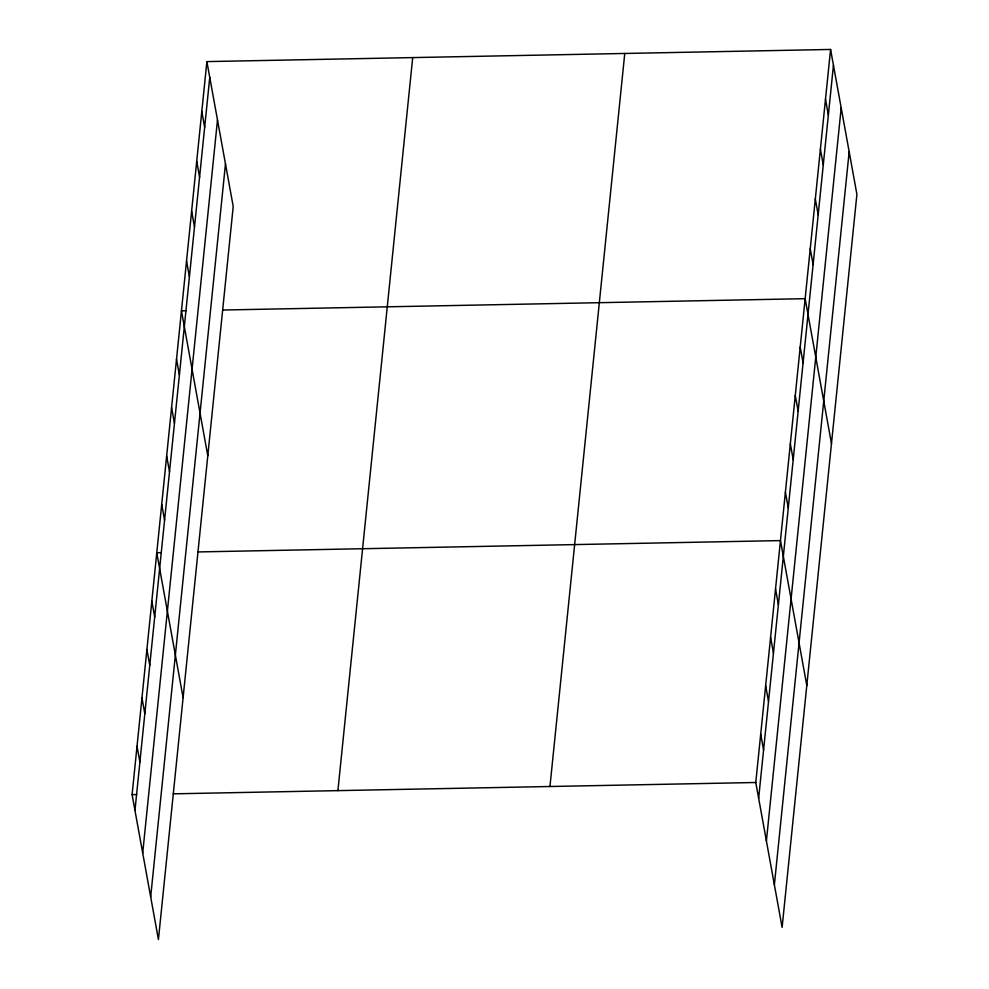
<?xml version="1.0" encoding="UTF-8"?>
<svg xmlns="http://www.w3.org/2000/svg" width="989" height="989" viewBox="0 0 989 989"><rect width="100%" height="100%" fill="white"/><g stroke="black" fill="none" stroke-linecap="round" stroke-linejoin="round"><path stroke-width="1.48" d="M206.886 61.602L233.219 206.503L158.425 939.55L132.093 794.637L206.886 61.602L830.575 49.45L856.907 194.363L782.114 927.398L755.781 782.497L830.575 49.45M134.961 810.436L209.755 77.389M142.7 853.037L217.493 120.003M150.674 896.936L225.48 163.902M337.904 790.631L412.697 57.585M549.958 786.502L624.764 53.455M758.65 798.284L833.443 65.237M766.401 840.897L841.194 107.85M774.375 884.796L849.168 151.75M186.031 310.744L181.457 310.83L207.789 455.744M222.612 310.027L805.145 298.678L831.477 443.591M161.343 552.653L156.769 552.74L183.101 697.641M197.936 551.936L780.469 540.587L806.801 685.501M132.093 794.637L136.667 794.55M173.248 793.833L755.781 782.497M825.494 99.296L828.362 115.083M820.4 149.141L823.268 164.94M815.319 198.987L818.187 214.786M810.238 248.832L813.106 264.632M800.212 347.065L803.08 362.852M795.28 395.439L798.148 411.239M790.335 443.826L793.203 459.613M785.402 492.201L788.27 508M775.524 588.974L778.392 604.761M770.592 637.349L773.46 653.136M765.659 685.736L768.527 701.522M760.714 734.11L763.582 749.897M201.793 111.448L204.661 127.235M196.712 161.294L199.58 177.08M191.631 211.139L194.499 226.926M186.538 260.985L189.406 276.772M176.512 359.217L179.392 375.004M171.579 407.592L174.447 423.391M166.647 455.978L169.515 471.765M161.702 504.353L164.582 520.152M151.836 601.114L154.704 616.913M146.904 649.501L149.772 665.288M141.959 697.875L144.827 713.675M137.026 746.262L139.894 762.049"/></g></svg>
